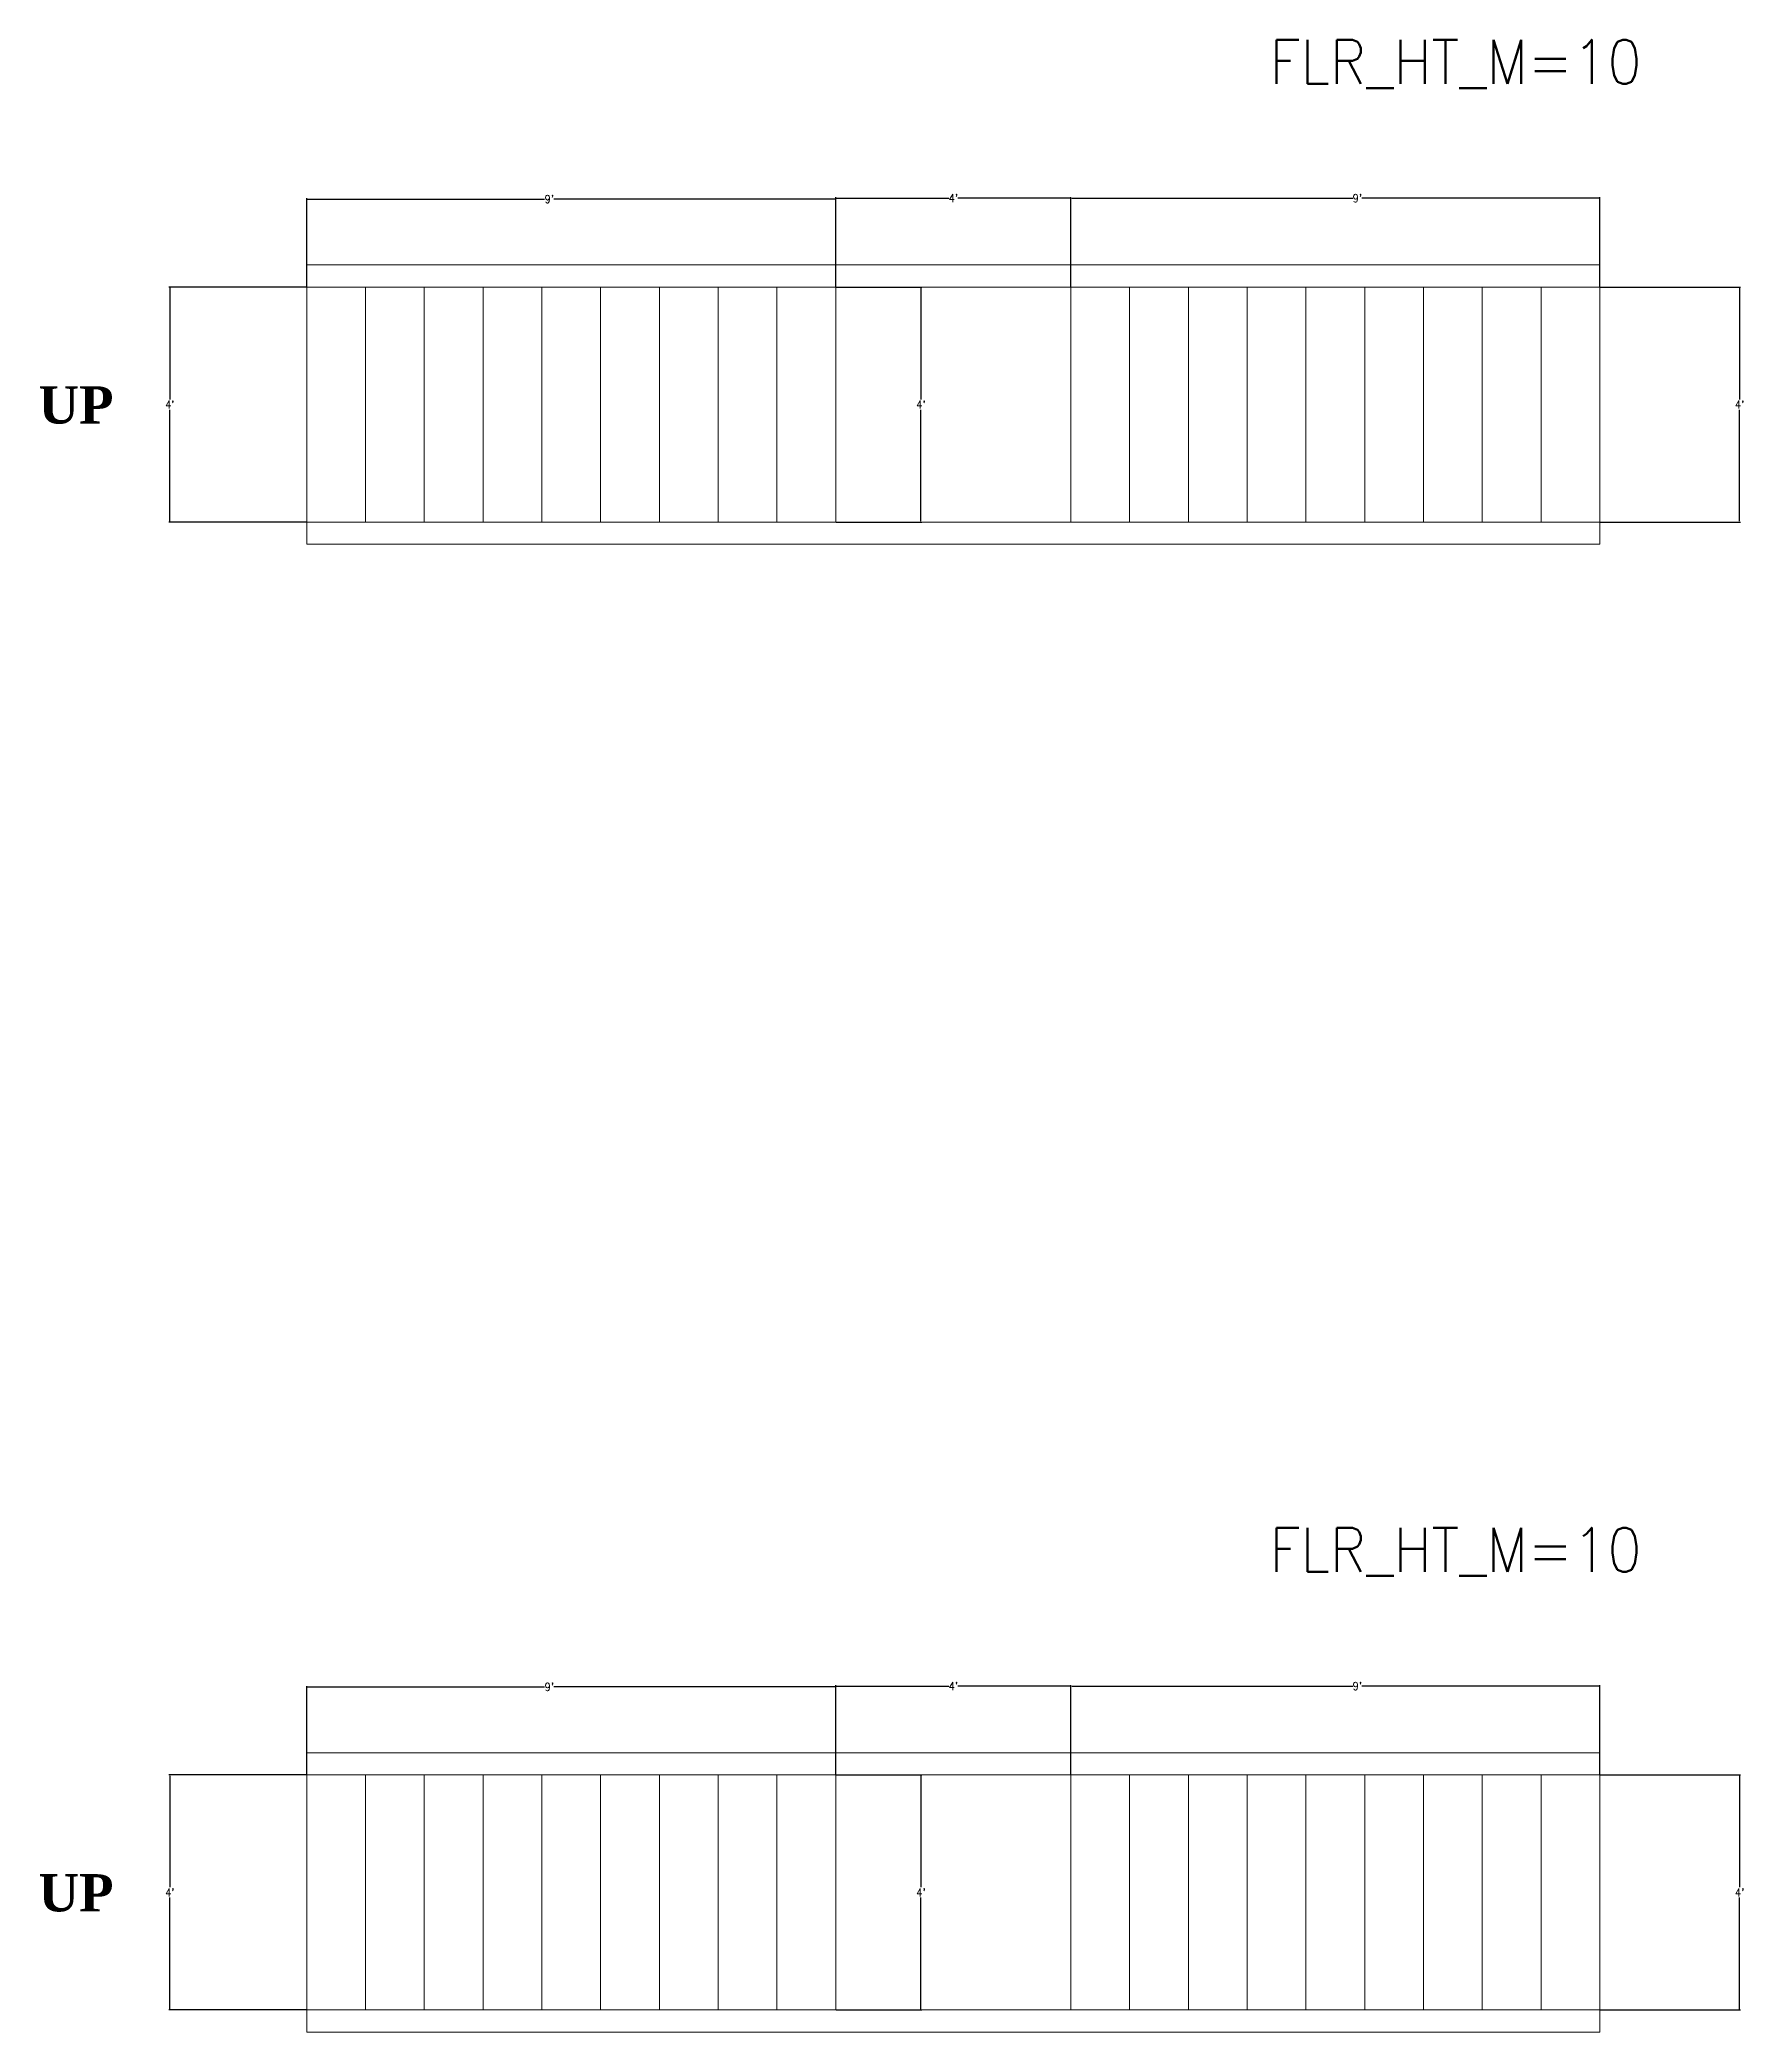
# Model space of a CAD drawing. Header units: feet. Extents: x -2086 to 4549, y -11457 to -6010.
# Drawn here: x 1262 to 1610, y -8556.7 to -8149.8 of the extents above; entities that cross this region are included whole.
import ezdxf

# ---------------------------------------------------------------- set-up
doc = ezdxf.new("R2010")
doc.units = ezdxf.units.FT
doc.header["$MEASUREMENT"] = 0
for name, color, linetype, lineweight in [('BLK_1_FLR_0_STAIR_1', 7, 'Continuous', 0), ('BLK_1_FLR_0_STAIR_1_FLIGHT_1', 7, 'Continuous', 0), ('BLK_1_FLR_0_STAIR_1_FLIGHT_2', 7, 'Continuous', 0), ('BLK_1_FLR_0_STAIR_1_LANDING_1', 7, 'Continuous', 0), ('BLK_1_FLR_0_STAIR_2', 7, 'Continuous', 0), ('BLK_1_FLR_0_STAIR_2_FLIGHT_2', 7, 'Continuous', 0), ('BLK_1_FLR_0_STAIR_2_LANDING_1', 7, 'Continuous', 0)]:
    doc.layers.add(name, color=color, linetype=linetype, lineweight=lineweight)
doc.layers.add('BLK_1_FLR_0_STAIR_2_FLIGHT_1', color=7, linetype='Continuous', lineweight=0, true_color=0xffffff)
doc.styles.add('MtXpl_Georgia', font='Georgia Bold.ttf')
doc.styles.get("Standard").update_dxf_attribs({"font": 'standard'})
doc.dimstyles.get("Standard").update_dxf_attribs({"dimtxt": 1.625, "dimasz": 0.18, "dimexe": 0.18, "dimexo": 0.0625, "dimgap": 0.09, "dimtad": 0, "dimtih": 1, "dimtoh": 1, "dimdec": 1, "dimzin": 0, "dimdsep": 46, "dimlunit": 4, "dimtxsty": 'standard', "dimcen": 0.09, "dimadec": 0, "dimazin": 0, "dimtfac": 1, "dimtdec": 1, "dimtofl": 0, "dimtmove": 0, "dimatfit": 3, "dimfxl": 1, "dimtolj": 1, "dimtzin": 0, "dimarcsym": 0})

# ---------------------------------------------------------------- blocks, each defined once
blk = doc.blocks.new('*D244')
at = {"layer": 'BLK_1_FLR_0_STAIR_1_FLIGHT_1', "color": 0, "lineweight": -2, "transparency": 16777216}
for p, q in [((1316.51, -8200.22), (1316.51, -8182.12)), ((1316.69, -8182.3), (1365.08, -8182.3)), ((1424.33, -8182.3), (1366.96, -8182.3)), ((1424.51, -8200.22), (1424.51, -8182.12))]:
    blk.add_line(p, q, dxfattribs=at)
at = {"layer": 'BLK_1_FLR_0_STAIR_1_FLIGHT_1', "color": 0, "transparency": 16777216}
for points in [[(1316.69, -8182.27), (1316.69, -8182.33), (1316.51, -8182.3)], [(1424.33, -8182.27), (1424.33, -8182.33), (1424.51, -8182.3)]]:
    blk.add_solid(points, dxfattribs=at)
at = {"layer": 'Defpoints', "color": 0, "transparency": 16777216}
for p in [(1424.51, -8182.3), (1316.51, -8200.28), (1424.51, -8200.28)]:
    blk.add_point(p, dxfattribs=at)
at = {"layer": 'BLK_1_FLR_0_STAIR_1_FLIGHT_1', "color": 0, "transparency": 16777216, "insert": (1366.02, -8182.3), "char_height": 1.625, "attachment_point": 5}
blk.add_mtext("\\A1;9'", dxfattribs=at)
blk = doc.blocks.new('*D245')
at = {"layer": 'BLK_1_FLR_0_STAIR_1_FLIGHT_1', "color": 0, "lineweight": -2, "transparency": 16777216}
for p, q in [((1316.45, -8200.28), (1288.38, -8200.28)), ((1288.56, -8200.46), (1288.56, -8223.22)), ((1288.56, -8248.1), (1288.56, -8225.34)), ((1316.45, -8248.28), (1288.38, -8248.28))]:
    blk.add_line(p, q, dxfattribs=at)
at = {"layer": 'BLK_1_FLR_0_STAIR_1_FLIGHT_1', "color": 0, "transparency": 16777216}
for points in [[(1288.53, -8200.46), (1288.59, -8200.46), (1288.56, -8200.28)], [(1288.53, -8248.1), (1288.59, -8248.1), (1288.56, -8248.28)]]:
    blk.add_solid(points, dxfattribs=at)
at = {"layer": 'Defpoints', "color": 0, "transparency": 16777216}
for p in [(1316.51, -8200.28), (1288.56, -8248.28), (1316.51, -8248.28)]:
    blk.add_point(p, dxfattribs=at)
at = {"layer": 'BLK_1_FLR_0_STAIR_1_FLIGHT_1', "color": 0, "transparency": 16777216, "insert": (1288.56, -8224.28), "char_height": 1.625, "attachment_point": 5}
blk.add_mtext("\\A1;4'", dxfattribs=at)
blk = doc.blocks.new('*D246')
at = {"layer": 'BLK_1_FLR_0_STAIR_1_FLIGHT_2', "color": 0, "lineweight": -2, "transparency": 16777216}
for p, q in [((1472.51, -8200.22), (1472.51, -8181.94)), ((1472.69, -8182.12), (1530.06, -8182.12)), ((1580.33, -8182.12), (1531.94, -8182.12)), ((1580.51, -8200.22), (1580.51, -8181.94))]:
    blk.add_line(p, q, dxfattribs=at)
at = {"layer": 'BLK_1_FLR_0_STAIR_1_FLIGHT_2', "color": 0, "transparency": 16777216}
for points in [[(1472.69, -8182.09), (1472.69, -8182.15), (1472.51, -8182.12)], [(1580.33, -8182.09), (1580.33, -8182.15), (1580.51, -8182.12)]]:
    blk.add_solid(points, dxfattribs=at)
at = {"layer": 'Defpoints', "color": 0, "transparency": 16777216}
for p in [(1472.51, -8182.12), (1472.51, -8200.28), (1580.51, -8200.28)]:
    blk.add_point(p, dxfattribs=at)
at = {"layer": 'BLK_1_FLR_0_STAIR_1_FLIGHT_2', "color": 0, "transparency": 16777216, "insert": (1531, -8182.12), "char_height": 1.625, "attachment_point": 5}
blk.add_mtext("\\A1;9'", dxfattribs=at)
blk = doc.blocks.new('*D247')
at = {"layer": 'BLK_1_FLR_0_STAIR_1_FLIGHT_2', "color": 0, "lineweight": -2, "transparency": 16777216}
for p, q in [((1580.57, -8200.28), (1609.23, -8200.28)), ((1609.05, -8200.46), (1609.05, -8223.22)), ((1609.05, -8248.1), (1609.05, -8225.34)), ((1580.57, -8248.28), (1609.23, -8248.28))]:
    blk.add_line(p, q, dxfattribs=at)
at = {"layer": 'BLK_1_FLR_0_STAIR_1_FLIGHT_2', "color": 0, "transparency": 16777216}
for points in [[(1609.02, -8200.46), (1609.08, -8200.46), (1609.05, -8200.28)], [(1609.02, -8248.1), (1609.08, -8248.1), (1609.05, -8248.28)]]:
    blk.add_solid(points, dxfattribs=at)
at = {"layer": 'Defpoints', "color": 0, "transparency": 16777216}
for p in [(1580.51, -8200.28), (1580.51, -8248.28), (1609.05, -8248.28)]:
    blk.add_point(p, dxfattribs=at)
at = {"layer": 'BLK_1_FLR_0_STAIR_1_FLIGHT_2', "color": 0, "transparency": 16777216, "insert": (1609.05, -8224.28), "char_height": 1.625, "attachment_point": 5}
blk.add_mtext("\\A1;4'", dxfattribs=at)
blk = doc.blocks.new('*D249')
at = {"layer": 'BLK_1_FLR_0_STAIR_1_LANDING_1', "color": 0, "lineweight": -2, "transparency": 16777216}
for p, q in [((1424.57, -8200.28), (1442.08, -8200.28)), ((1441.9, -8200.46), (1441.9, -8223.22)), ((1441.9, -8248.1), (1441.9, -8225.34)), ((1424.57, -8248.28), (1442.08, -8248.28))]:
    blk.add_line(p, q, dxfattribs=at)
at = {"layer": 'BLK_1_FLR_0_STAIR_1_LANDING_1', "color": 0, "transparency": 16777216}
for points in [[(1441.87, -8200.46), (1441.93, -8200.46), (1441.9, -8200.28)], [(1441.87, -8248.1), (1441.93, -8248.1), (1441.9, -8248.28)]]:
    blk.add_solid(points, dxfattribs=at)
at = {"layer": 'Defpoints', "color": 0, "transparency": 16777216}
for p in [(1424.51, -8200.28), (1441.9, -8200.28), (1424.51, -8248.28)]:
    blk.add_point(p, dxfattribs=at)
at = {"layer": 'BLK_1_FLR_0_STAIR_1_LANDING_1', "color": 0, "transparency": 16777216, "insert": (1441.9, -8224.28), "char_height": 1.625, "attachment_point": 5}
blk.add_mtext("\\A1;4'", dxfattribs=at)
blk = doc.blocks.new('*D248')
at = {"layer": 'BLK_1_FLR_0_STAIR_1_LANDING_1', "color": 0, "lineweight": -2, "transparency": 16777216}
for p, q in [((1424.51, -8200.22), (1424.51, -8181.94)), ((1424.69, -8182.12), (1447.57, -8182.12)), ((1472.33, -8182.12), (1449.45, -8182.12)), ((1472.51, -8200.22), (1472.51, -8181.94))]:
    blk.add_line(p, q, dxfattribs=at)
at = {"layer": 'BLK_1_FLR_0_STAIR_1_LANDING_1', "color": 0, "transparency": 16777216}
for points in [[(1424.69, -8182.09), (1424.69, -8182.15), (1424.51, -8182.12)], [(1472.33, -8182.09), (1472.33, -8182.15), (1472.51, -8182.12)]]:
    blk.add_solid(points, dxfattribs=at)
at = {"layer": 'Defpoints', "color": 0, "transparency": 16777216}
for p in [(1472.51, -8182.12), (1424.51, -8200.28), (1472.51, -8200.28)]:
    blk.add_point(p, dxfattribs=at)
at = {"layer": 'BLK_1_FLR_0_STAIR_1_LANDING_1', "color": 0, "transparency": 16777216, "insert": (1448.51, -8182.12), "char_height": 1.625, "attachment_point": 5}
blk.add_mtext("\\A1;4'", dxfattribs=at)
blk = doc.blocks.new('*D395')
at = {"layer": 'BLK_1_FLR_0_STAIR_2_FLIGHT_1', "color": 0, "lineweight": -2, "transparency": 16777216}
for p, q in [((1316.51, -8504.09), (1316.51, -8485.99)), ((1316.69, -8486.17), (1365.08, -8486.17)), ((1424.33, -8486.17), (1366.96, -8486.17)), ((1424.51, -8504.09), (1424.51, -8485.99))]:
    blk.add_line(p, q, dxfattribs=at)
at = {"layer": 'BLK_1_FLR_0_STAIR_2_FLIGHT_1', "color": 0, "transparency": 16777216}
for points in [[(1316.69, -8486.14), (1316.69, -8486.2), (1316.51, -8486.17)], [(1424.33, -8486.14), (1424.33, -8486.2), (1424.51, -8486.17)]]:
    blk.add_solid(points, dxfattribs=at)
at = {"layer": 'Defpoints', "color": 0, "transparency": 16777216}
for p in [(1424.51, -8486.17), (1316.51, -8504.15), (1424.51, -8504.15)]:
    blk.add_point(p, dxfattribs=at)
at = {"layer": 'BLK_1_FLR_0_STAIR_2_FLIGHT_1', "color": 0, "transparency": 16777216, "insert": (1366.02, -8486.17), "char_height": 1.625, "attachment_point": 5}
blk.add_mtext("\\A1;9'", dxfattribs=at)
blk = doc.blocks.new('*D396')
at = {"layer": 'BLK_1_FLR_0_STAIR_2_FLIGHT_1', "color": 0, "lineweight": -2, "transparency": 16777216}
for p, q in [((1316.45, -8504.15), (1288.38, -8504.15)), ((1288.56, -8504.33), (1288.56, -8527.09)), ((1288.56, -8551.97), (1288.56, -8529.21)), ((1316.45, -8552.15), (1288.38, -8552.15))]:
    blk.add_line(p, q, dxfattribs=at)
at = {"layer": 'BLK_1_FLR_0_STAIR_2_FLIGHT_1', "color": 0, "transparency": 16777216}
for points in [[(1288.53, -8504.33), (1288.59, -8504.33), (1288.56, -8504.15)], [(1288.53, -8551.97), (1288.59, -8551.97), (1288.56, -8552.15)]]:
    blk.add_solid(points, dxfattribs=at)
at = {"layer": 'Defpoints', "color": 0, "transparency": 16777216}
for p in [(1316.51, -8504.15), (1288.56, -8552.15), (1316.51, -8552.15)]:
    blk.add_point(p, dxfattribs=at)
at = {"layer": 'BLK_1_FLR_0_STAIR_2_FLIGHT_1', "color": 0, "transparency": 16777216, "insert": (1288.56, -8528.15), "char_height": 1.625, "attachment_point": 5}
blk.add_mtext("\\A1;4'", dxfattribs=at)
blk = doc.blocks.new('*D397')
at = {"layer": 'BLK_1_FLR_0_STAIR_2_FLIGHT_2', "color": 0, "lineweight": -2, "transparency": 16777216}
for p, q in [((1472.51, -8504.09), (1472.51, -8485.81)), ((1472.69, -8485.99), (1530.06, -8485.99)), ((1580.33, -8485.99), (1531.94, -8485.99)), ((1580.51, -8504.09), (1580.51, -8485.81))]:
    blk.add_line(p, q, dxfattribs=at)
at = {"layer": 'BLK_1_FLR_0_STAIR_2_FLIGHT_2', "color": 0, "transparency": 16777216}
for points in [[(1472.69, -8485.96), (1472.69, -8486.02), (1472.51, -8485.99)], [(1580.33, -8485.96), (1580.33, -8486.02), (1580.51, -8485.99)]]:
    blk.add_solid(points, dxfattribs=at)
at = {"layer": 'Defpoints', "color": 0, "transparency": 16777216}
for p in [(1472.51, -8485.99), (1472.51, -8504.15), (1580.51, -8504.15)]:
    blk.add_point(p, dxfattribs=at)
at = {"layer": 'BLK_1_FLR_0_STAIR_2_FLIGHT_2', "color": 0, "transparency": 16777216, "insert": (1531, -8485.99), "char_height": 1.625, "attachment_point": 5}
blk.add_mtext("\\A1;9'", dxfattribs=at)
blk = doc.blocks.new('*D398')
at = {"layer": 'BLK_1_FLR_0_STAIR_2_FLIGHT_2', "color": 0, "lineweight": -2, "transparency": 16777216}
for p, q in [((1580.57, -8504.15), (1609.23, -8504.15)), ((1609.05, -8504.33), (1609.05, -8527.09)), ((1609.05, -8551.97), (1609.05, -8529.21)), ((1580.57, -8552.15), (1609.23, -8552.15))]:
    blk.add_line(p, q, dxfattribs=at)
at = {"layer": 'BLK_1_FLR_0_STAIR_2_FLIGHT_2', "color": 0, "transparency": 16777216}
for points in [[(1609.02, -8504.33), (1609.08, -8504.33), (1609.05, -8504.15)], [(1609.02, -8551.97), (1609.08, -8551.97), (1609.05, -8552.15)]]:
    blk.add_solid(points, dxfattribs=at)
at = {"layer": 'Defpoints', "color": 0, "transparency": 16777216}
for p in [(1580.51, -8504.15), (1580.51, -8552.15), (1609.05, -8552.15)]:
    blk.add_point(p, dxfattribs=at)
at = {"layer": 'BLK_1_FLR_0_STAIR_2_FLIGHT_2', "color": 0, "transparency": 16777216, "insert": (1609.05, -8528.15), "char_height": 1.625, "attachment_point": 5}
blk.add_mtext("\\A1;4'", dxfattribs=at)
blk = doc.blocks.new('*D411')
at = {"layer": 'BLK_1_FLR_0_STAIR_2_LANDING_1', "color": 0, "lineweight": -2, "transparency": 16777216}
for p, q in [((1424.57, -8504.15), (1442.08, -8504.15)), ((1441.9, -8504.33), (1441.9, -8527.09)), ((1441.9, -8551.97), (1441.9, -8529.21)), ((1424.57, -8552.15), (1442.08, -8552.15))]:
    blk.add_line(p, q, dxfattribs=at)
at = {"layer": 'BLK_1_FLR_0_STAIR_2_LANDING_1', "color": 0, "transparency": 16777216}
for points in [[(1441.87, -8504.33), (1441.93, -8504.33), (1441.9, -8504.15)], [(1441.87, -8551.97), (1441.93, -8551.97), (1441.9, -8552.15)]]:
    blk.add_solid(points, dxfattribs=at)
at = {"layer": 'Defpoints', "color": 0, "transparency": 16777216}
for p in [(1424.51, -8504.15), (1441.9, -8504.15), (1424.51, -8552.15)]:
    blk.add_point(p, dxfattribs=at)
at = {"layer": 'BLK_1_FLR_0_STAIR_2_LANDING_1', "color": 0, "transparency": 16777216, "insert": (1441.9, -8528.15), "char_height": 1.625, "attachment_point": 5}
blk.add_mtext("\\A1;4'", dxfattribs=at)
blk = doc.blocks.new('*D399')
at = {"layer": 'BLK_1_FLR_0_STAIR_2_LANDING_1', "color": 0, "lineweight": -2, "transparency": 16777216}
for p, q in [((1424.51, -8504.09), (1424.51, -8485.81)), ((1424.69, -8485.99), (1447.57, -8485.99)), ((1472.33, -8485.99), (1449.45, -8485.99)), ((1472.51, -8504.09), (1472.51, -8485.81))]:
    blk.add_line(p, q, dxfattribs=at)
at = {"layer": 'BLK_1_FLR_0_STAIR_2_LANDING_1', "color": 0, "transparency": 16777216}
for points in [[(1424.69, -8485.96), (1424.69, -8486.02), (1424.51, -8485.99)], [(1472.33, -8485.96), (1472.33, -8486.02), (1472.51, -8485.99)]]:
    blk.add_solid(points, dxfattribs=at)
at = {"layer": 'Defpoints', "color": 0, "transparency": 16777216}
for p in [(1472.51, -8485.99), (1424.51, -8504.15), (1472.51, -8504.15)]:
    blk.add_point(p, dxfattribs=at)
at = {"layer": 'BLK_1_FLR_0_STAIR_2_LANDING_1', "color": 0, "transparency": 16777216, "insert": (1448.51, -8485.99), "char_height": 1.625, "attachment_point": 5}
blk.add_mtext("\\A1;4'", dxfattribs=at)

msp = doc.modelspace()

# ---------------------------------------------------------------- linework, layer by layer
at = {"layer": 'BLK_1_FLR_0_STAIR_1'}
msp.add_lwpolyline([(1316.51, -8195.75), (1580.51, -8195.75), (1580.51, -8252.81), (1316.51, -8252.81), (1316.51, -8200.28)], close=True, dxfattribs=at)
at = {"layer": 'BLK_1_FLR_0_STAIR_1_FLIGHT_1', "color": 3}
for p, q in [((1316.51, -8248.28), (1316.51, -8200.28)), ((1328.51, -8248.28), (1328.51, -8200.28)), ((1340.51, -8248.28), (1340.51, -8200.28)), ((1352.51, -8248.28), (1352.51, -8200.28)), ((1364.51, -8248.28), (1364.51, -8200.28)), ((1376.51, -8248.28), (1376.51, -8200.28)), ((1388.51, -8248.28), (1388.51, -8200.28)), ((1400.51, -8248.28), (1400.51, -8200.28)), ((1412.51, -8248.28), (1412.51, -8200.28)), ((1424.51, -8248.28), (1424.51, -8200.28))]:
    msp.add_line(p, q, dxfattribs=at)
at = {"layer": 'BLK_1_FLR_0_STAIR_1_FLIGHT_1'}
msp.add_lwpolyline([(1316.51, -8200.28), (1316.51, -8248.28), (1424.51, -8248.28), (1424.51, -8200.28), (1316.51, -8200.28)], close=True, dxfattribs=at)
at = {"layer": 'BLK_1_FLR_0_STAIR_1_FLIGHT_2', "color": 3}
for p, q in [((1472.51, -8248.28), (1472.51, -8200.28)), ((1484.51, -8248.28), (1484.51, -8200.28)), ((1496.51, -8248.28), (1496.51, -8200.28)), ((1508.51, -8248.28), (1508.51, -8200.28)), ((1520.51, -8248.28), (1520.51, -8200.28)), ((1532.51, -8248.28), (1532.51, -8200.28)), ((1544.51, -8200.28), (1544.51, -8248.28)), ((1556.51, -8200.28), (1556.51, -8248.28)), ((1568.51, -8200.28), (1568.51, -8248.28)), ((1580.51, -8200.28), (1580.51, -8248.28))]:
    msp.add_line(p, q, dxfattribs=at)
at = {"layer": 'BLK_1_FLR_0_STAIR_1_FLIGHT_2'}
msp.add_lwpolyline([(1580.51, -8248.28), (1472.51, -8248.28), (1472.51, -8200.28), (1580.51, -8200.28), (1580.51, -8248.28)], close=True, dxfattribs=at)
at = {"layer": 'BLK_1_FLR_0_STAIR_1_LANDING_1'}
msp.add_lwpolyline([(1424.51, -8200.28), (1472.51, -8200.28), (1472.51, -8248.28), (1424.51, -8248.28), (1424.51, -8200.28)], close=True, dxfattribs=at)
at = {"layer": 'BLK_1_FLR_0_STAIR_2'}
msp.add_lwpolyline([(1316.51, -8499.62), (1580.51, -8499.62), (1580.51, -8556.68), (1316.51, -8556.68), (1316.51, -8504.15)], close=True, dxfattribs=at)
at = {"layer": 'BLK_1_FLR_0_STAIR_2_FLIGHT_1', "color": 3}
for p, q in [((1316.51, -8552.15), (1316.51, -8504.15)), ((1328.51, -8552.15), (1328.51, -8504.15)), ((1340.51, -8552.15), (1340.51, -8504.15)), ((1352.51, -8552.15), (1352.51, -8504.15)), ((1364.51, -8552.15), (1364.51, -8504.15)), ((1376.51, -8552.15), (1376.51, -8504.15)), ((1388.51, -8552.15), (1388.51, -8504.15)), ((1400.51, -8552.15), (1400.51, -8504.15)), ((1412.51, -8552.15), (1412.51, -8504.15)), ((1424.51, -8552.15), (1424.51, -8504.15))]:
    msp.add_line(p, q, dxfattribs=at)
at = {"layer": 'BLK_1_FLR_0_STAIR_2_FLIGHT_1'}
msp.add_lwpolyline([(1316.51, -8504.15), (1316.51, -8552.15), (1424.51, -8552.15), (1424.51, -8504.15), (1316.51, -8504.15)], close=True, dxfattribs=at)
at = {"layer": 'BLK_1_FLR_0_STAIR_2_FLIGHT_2', "color": 3}
for p, q in [((1472.51, -8552.15), (1472.51, -8504.15)), ((1484.51, -8552.15), (1484.51, -8504.15)), ((1496.51, -8552.15), (1496.51, -8504.15)), ((1508.51, -8552.15), (1508.51, -8504.15)), ((1520.51, -8552.15), (1520.51, -8504.15)), ((1532.51, -8552.15), (1532.51, -8504.15)), ((1544.51, -8504.15), (1544.51, -8552.15)), ((1556.51, -8504.15), (1556.51, -8552.15)), ((1568.51, -8504.15), (1568.51, -8552.15)), ((1580.51, -8504.15), (1580.51, -8552.15))]:
    msp.add_line(p, q, dxfattribs=at)
at = {"layer": 'BLK_1_FLR_0_STAIR_2_FLIGHT_2'}
msp.add_lwpolyline([(1580.51, -8552.15), (1472.51, -8552.15), (1472.51, -8504.15), (1580.51, -8504.15), (1580.51, -8552.15)], close=True, dxfattribs=at)
at = {"layer": 'BLK_1_FLR_0_STAIR_2_LANDING_1'}
msp.add_lwpolyline([(1424.51, -8504.15), (1472.51, -8504.15), (1472.51, -8552.15), (1424.51, -8552.15), (1424.51, -8504.15)], close=True, dxfattribs=at)

# ---------------------------------------------------------------- texts
at = {"style": 'MtXpl_Georgia'}
for p in [(1261.73, -8228.15), (1261.73, -8532.02)]:
    msp.add_text('UP', height=7.618, dxfattribs=at).set_placement(p)
at = {"layer": 'BLK_1_FLR_0_STAIR_1', "insert": (1513.11, -8149.78), "char_height": 9.0057, "width": 96.0609, "attachment_point": 1}
msp.add_mtext('FLR_HT_M=10', dxfattribs=at)
at = {"layer": 'BLK_1_FLR_0_STAIR_2', "insert": (1513.11, -8453.65), "char_height": 9.0057, "width": 96.0609, "attachment_point": 1}
msp.add_mtext('FLR_HT_M=10', dxfattribs=at)

# ---------------------------------------------------------------- dimensions: what is measured, and where the dimension line sits
at = {"layer": 'BLK_1_FLR_0_STAIR_1_FLIGHT_1', "color": 1}
dim = msp.add_linear_dim(base=(1424.51, -8182.3), p1=(1316.51, -8200.28), p2=(1424.51, -8200.28), dimstyle='Standard', dxfattribs=at)
dim.commit()
dim.dimension.update_dxf_attribs({"geometry": '*D244', "text_midpoint": (1366.02, -8182.3), "dimtype": 160})
at = {"layer": 'BLK_1_FLR_0_STAIR_1_FLIGHT_1', "color": 2}
dim = msp.add_linear_dim(base=(1288.56, -8248.28), p1=(1316.51, -8200.28), p2=(1316.51, -8248.28), angle=90, dimstyle='Standard', dxfattribs=at)
dim.commit()
dim.dimension.update_dxf_attribs({"geometry": '*D245', "text_midpoint": (1288.56, -8224.28)})
at = {"layer": 'BLK_1_FLR_0_STAIR_1_FLIGHT_2', "color": 1}
dim = msp.add_linear_dim(base=(1472.51, -8182.12), p1=(1580.51, -8200.28), p2=(1472.51, -8200.28), angle=180, dimstyle='Standard', dxfattribs=at)
dim.commit()
dim.dimension.update_dxf_attribs({"geometry": '*D246', "text_midpoint": (1531, -8182.12), "dimtype": 160})
at = {"layer": 'BLK_1_FLR_0_STAIR_1_FLIGHT_2', "color": 2}
dim = msp.add_linear_dim(base=(1609.05, -8248.28), p1=(1580.51, -8200.28), p2=(1580.51, -8248.28), angle=270, dimstyle='Standard', dxfattribs=at)
dim.commit()
dim.dimension.update_dxf_attribs({"geometry": '*D247', "text_midpoint": (1609.05, -8224.28)})
at = {"layer": 'BLK_1_FLR_0_STAIR_1_LANDING_1', "color": 1}
dim = msp.add_linear_dim(base=(1472.51, -8182.12), p1=(1424.51, -8200.28), p2=(1472.51, -8200.28), dimstyle='Standard', dxfattribs=at)
dim.commit()
dim.dimension.update_dxf_attribs({"geometry": '*D248', "text_midpoint": (1448.51, -8182.12), "dimtype": 160})
at = {"layer": 'BLK_1_FLR_0_STAIR_1_LANDING_1', "color": 2}
dim = msp.add_linear_dim(base=(1441.9, -8200.28), p1=(1424.51, -8248.28), p2=(1424.51, -8200.28), angle=90, dimstyle='Standard', dxfattribs=at)
dim.commit()
dim.dimension.update_dxf_attribs({"geometry": '*D249', "text_midpoint": (1441.9, -8224.28)})
at = {"layer": 'BLK_1_FLR_0_STAIR_2_FLIGHT_1', "color": 1}
dim = msp.add_linear_dim(base=(1424.51, -8486.17), p1=(1316.51, -8504.15), p2=(1424.51, -8504.15), dimstyle='Standard', dxfattribs=at)
dim.commit()
dim.dimension.update_dxf_attribs({"geometry": '*D395', "text_midpoint": (1366.02, -8486.17), "dimtype": 160})
at = {"layer": 'BLK_1_FLR_0_STAIR_2_FLIGHT_1', "color": 2}
dim = msp.add_linear_dim(base=(1288.56, -8552.15), p1=(1316.51, -8504.15), p2=(1316.51, -8552.15), angle=90, dimstyle='Standard', dxfattribs=at)
dim.commit()
dim.dimension.update_dxf_attribs({"geometry": '*D396', "text_midpoint": (1288.56, -8528.15)})
at = {"layer": 'BLK_1_FLR_0_STAIR_2_FLIGHT_2', "color": 1}
dim = msp.add_linear_dim(base=(1472.51, -8485.99), p1=(1580.51, -8504.15), p2=(1472.51, -8504.15), angle=180, dimstyle='Standard', dxfattribs=at)
dim.commit()
dim.dimension.update_dxf_attribs({"geometry": '*D397', "text_midpoint": (1531, -8485.99), "dimtype": 160})
at = {"layer": 'BLK_1_FLR_0_STAIR_2_FLIGHT_2', "color": 2}
dim = msp.add_linear_dim(base=(1609.05, -8552.15), p1=(1580.51, -8504.15), p2=(1580.51, -8552.15), angle=270, dimstyle='Standard', dxfattribs=at)
dim.commit()
dim.dimension.update_dxf_attribs({"geometry": '*D398', "text_midpoint": (1609.05, -8528.15)})
at = {"layer": 'BLK_1_FLR_0_STAIR_2_LANDING_1', "color": 1}
dim = msp.add_linear_dim(base=(1472.51, -8485.99), p1=(1424.51, -8504.15), p2=(1472.51, -8504.15), dimstyle='Standard', dxfattribs=at)
dim.commit()
dim.dimension.update_dxf_attribs({"geometry": '*D399', "text_midpoint": (1448.51, -8485.99), "dimtype": 160})
at = {"layer": 'BLK_1_FLR_0_STAIR_2_LANDING_1', "color": 2}
dim = msp.add_linear_dim(base=(1441.9, -8504.15), p1=(1424.51, -8552.15), p2=(1424.51, -8504.15), angle=90, dimstyle='Standard', dxfattribs=at)
dim.commit()
dim.dimension.update_dxf_attribs({"geometry": '*D411', "text_midpoint": (1441.9, -8528.15)})

doc.saveas('drawing.dxf')
